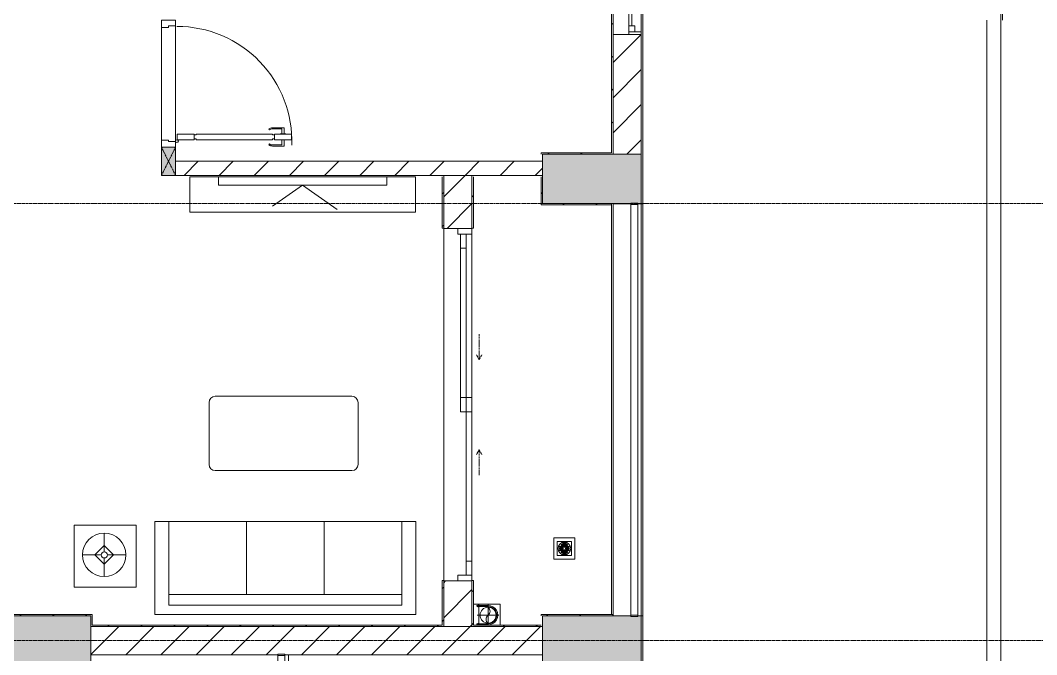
# Model space of a CAD drawing. Header units: millimetres. Extents: x 5356 to 209803, y -16346 to 109894.
# Drawn here: x 122853 to 130054, y 69837 to 74337 of the extents above; entities that cross this region are included whole.
import ezdxf

# ---------------------------------------------------------------- set-up
doc = ezdxf.new("R2010")
doc.units = ezdxf.units.MM
for name, pattern in [('Dash', [6, 3, -3]), ('Grid Line', [22.225, 12.7, -3.175, 3.175, -3.175]), ('IMPORT-CENTER _3_', [10.16, 6.35, -1.27, 1.27, -1.27])]:
    doc.linetypes.add(name, pattern=pattern)
for name, color, linetype, lineweight in [('0-1', 7, 'Continuous', 5), ('A-DETL-GENF-1', 9, 'Continuous', 9), ('A-DOOR', 31, 'Continuous', 9), ('A-DOOR-1', 9, 'Continuous', 9), ('A-DOOR-FRAM', 31, 'Continuous', 9), ('A-DOOR-HDLN', 31, 'Dash', 9), ('A-FLOR-1', 9, 'Continuous', 9), ('A-FLOR-HRAL', 11, 'Continuous', 9), ('A-FLOR-HRAL-1', 9, 'Continuous', 9), ('A-GLAZ', 151, 'Continuous', 9), ('A-WALL', 113, 'Continuous', 9), ('A-WALL-1', 253, 'Continuous', 18), ('A-WALL-2', 9, 'Continuous', 9), ('A-WALL-3', 113, 'Continuous', 18), ('A-WALL-PATT-1', 10, 'Continuous', 9), ('A-WALL-PATT-2', 9, 'Continuous', 9), ('A-WALL-PATT-3', 111, 'Continuous', 9), ('G-IMPT', 8, 'Continuous', 9), ('G-IMPT-2', 8, 'IMPORT-CENTER _3_', 9), ('I-FURN', 30, 'Continuous', 9), ('I-FURN-1', 9, 'Continuous', 9), ('I-WALL-1', 253, 'Continuous', 18), ('I-WALL-2', 9, 'Continuous', 9), ('M-EQPM', 50, 'Continuous', 9), ('S-COLS-1', 254, 'Continuous', 5), ('S-COLS-2', 253, 'Continuous', 18), ('S-COLS-3', 9, 'Continuous', 9), ('S-COLS-HDLN-1', 9, 'Dash', 9), ('S-GRID-1', 1, 'Grid Line', 9)]:
    doc.layers.add(name, color=color, linetype=linetype, lineweight=lineweight)
pattern_1 = [(45, (0, 0), (-124.4508, 124.4508), [])]
pattern_2 = [(45, (0, 0), (-116.67262, 116.67262), [])]

# ---------------------------------------------------------------- blocks, each defined once
blk = doc.blocks.new('NCV_TKTC_KET CAU_rvt-1-TKCS_MB ĐỊNH VỊ MỐC TỌA ĐỘ CÔNG TRÌNH')
at = {"layer": 'S-COLS-1'}
for points in [[(127252.4, 73036.9), (127252.4, 73386.9), (126552.4, 73386.9), (126552.4, 73036.9), (127177.6, 73036.9), (127177.6, 73040.3), (127227.6, 73040.3), (127227.6, 73036.9)], [(123352.6, 69761.9), (123352.6, 70111.9), (122052.6, 70111.9), (122052.6, 69761.9), (122768.5, 69761.9)], [(127227.6, 69761.9), (127252.6, 69761.9), (127252.6, 70111.9), (127227.6, 70111.9), (127227.6, 70106.9), (127177.6, 70106.9), (127177.6, 70111.9), (126552.6, 70111.9), (126552.6, 69761.9), (127177.6, 69761.9)]]:
    blk.add_hatch(color=256, dxfattribs=at).paths.add_polyline_path(points)
at = {"layer": 'A-FLOR-1'}
blk.add_line((127252.5, 73035.3), (127252.5, 73386.9), dxfattribs=at)
at = {"layer": 'S-COLS-2'}
for p, q in [((126552.4, 73386.9), (126552.4, 73036.9)), ((127252.4, 73386.9), (126552.4, 73386.9)), ((127252.4, 73036.9), (127252.4, 73386.9)), ((126552.4, 73036.9), (127177.6, 73036.9)), ((127227.6, 73036.9), (127252.4, 73036.9)), ((123352.6, 70111.9), (122052.6, 70111.9)), ((123352.6, 69761.9), (123352.6, 70111.9)), ((127177.6, 70111.9), (126552.6, 70111.9)), ((126552.6, 70111.9), (126552.6, 69761.9)), ((127252.6, 70111.9), (127227.6, 70111.9)), ((127252.6, 69761.9), (127252.6, 70111.9))]:
    blk.add_line(p, q, dxfattribs=at)
blk = doc.blocks.new('DOOR_CW_01 CANH MO-PANEL KINH - DIW_01-900x2200-CỬA GỖ VÂN LAMINATE-553375-TKCS_MB ĐỊNH VỊ MỐC TỌA ĐỘ CÔNG TRÌNH')
at = {"layer": 'A-DETL-GENF-1'}
for p, q in [((-397, -182), (-397, -62)), ((-397, -62), (-357, -62)), ((-357, -62), (-357, -182)), ((-357, -182), (-397, -182)), ((-397, -196), (-391, -196)), ((-397, -738), (-397, -196)), ((-391, -196), (-391, -182)), ((-391, -182), (-363, -182)), ((-363, -182), (-363, -196)), ((-357, -196), (-363, -196)), ((-357, -196), (-357, -738)), ((-433.9, -711.2), (-427.3, -715.8)), ((-320.1, -711.2), (-326.7, -715.8)), ((-442, -737), (-442, -816.5)), ((-434, -799.5), (-434, -737)), ((-397, -738), (-391, -738)), ((-357, -752), (-397, -752)), ((-397, -752), (-397, -872)), ((-391, -752), (-391, -738)), ((-363, -752), (-391, -752)), ((-357, -738), (-363, -738)), ((-363, -738), (-363, -752)), ((-357, -872), (-357, -752)), ((-320, -799.5), (-320, -737)), ((-312, -737), (-312, -816.5)), ((-399, -820.5), (-438, -820.5)), ((-399, -803.5), (-430, -803.5)), ((-399, -792.2), (-399, -831.8)), ((-397, -792.2), (-399, -792.2)), ((-399, -831.8), (-397, -831.8)), ((-397, -792.2), (-397, -831.8)), ((-357, -792.2), (-357, -831.8)), ((-357, -792.2), (-355, -792.2)), ((-355, -831.8), (-357, -831.8)), ((-355, -792.2), (-355, -831.8)), ((-355, -803.5), (-324, -803.5)), ((-355, -820.5), (-316, -820.5)), ((-397, -872), (-357, -872))]:
    blk.add_line(p, q, dxfattribs=at)
blk.add_circle((-407, -60), 10, dxfattribs=at)
for centre, radius, start, end in [((-407, -60), 814, 268, 0), ((-397, -737), 45, 145, 180), ((-397, -737), 37, 145, 180), ((-357, -737), 37, 0, 35), ((-357, -737), 45, 360, 35), ((-438, -816.5), 4, 180, 270), ((-430, -799.5), 4, 180, 270), ((-324, -799.5), 4, 270, 0), ((-316, -816.5), 4, 270, 0)]:
    blk.add_arc(centre, radius, start, end, dxfattribs=at)
at = {"layer": 'A-DOOR-1'}
for p, q in [((-450, -50), (-450, 50)), ((-450, 50), (-400, 50)), ((-400, 50), (-400, 0)), ((400, 0), (400, 50)), ((400, 50), (450, 50)), ((450, 50), (450, -50)), ((-410, -50), (-450, -50)), ((-410, 0), (-410, -50)), ((-400, 0), (-410, 0)), ((-407, -50), (-382, -50)), ((410, 0), (400, 0)), ((410, -50), (410, 0)), ((450, -50), (410, -50))]:
    blk.add_line(p, q, dxfattribs=at)
blk = doc.blocks.new('G1_SOF - BO TRU - 100x200-V127-TKCS_MB ĐỊNH VỊ MỐC TỌA ĐỘ CÔNG TRÌNH')
at = {"layer": 'S-COLS-3'}
blk.add_hatch(color=256, dxfattribs=at).paths.add_polyline_path([(50, 100), (-50, 100), (-50, -100), (50, -100)])
at = {"layer": 'S-COLS-2'}
for p, q in [((-50, 100), (50, 100)), ((-50, -100), (-50, 100)), ((50, 100), (50, -100))]:
    blk.add_line(p, q, dxfattribs=at)
at = {"layer": 'S-COLS-HDLN-1'}
for p, q in [((50, -100), (-50, 100)), ((-50, -100), (50, 100))]:
    blk.add_line(p, q, dxfattribs=at)
blk = doc.blocks.new('LOBBY_SOFA_1 - LOBBY_SOFA_1-V129-TKCS_MB ĐỊNH VỊ MỐC TỌA ĐỘ CÔNG TRÌNH')
at = {"layer": 'I-FURN'}
for p, q in [((-2128.3, 1548.5), (-1160.3, 1548.5)), ((-2172.3, 1064.5), (-2172.3, 1504.5)), ((-1116.3, 1504.5), (-1116.3, 1064.5)), ((-1160.3, 1020.5), (-2128.3, 1020.5)), ((-2556, 660), (-708, 660)), ((-2556, 0), (-2556, 660)), ((-2457, 66), (-2457, 660)), ((-1907, 143), (-1907, 660)), ((-1357, 143), (-1357, 660)), ((-807, 660), (-807, 66)), ((-708, 660), (-708, 0)), ((-2688.2, 633.5), (-3128.2, 633.5)), ((-3128.2, 633.5), (-3128.2, 193.5)), ((-2915.4, 445), (-2915.4, 577)), ((-2688.2, 193.5), (-2688.2, 633.5)), ((-2981.4, 423), (-2915.4, 489)), ((-2915.4, 489), (-2849.4, 423)), ((-2937.4, 423), (-3069.4, 423)), ((-2915.4, 357), (-2981.4, 423)), ((-2849.4, 423), (-2915.4, 357)), ((-2915.4, 269), (-2915.4, 401)), ((-2893.4, 423), (-2761.4, 423)), ((-3128.2, 193.5), (-2688.2, 193.5)), ((-807, 143), (-2457, 143)), ((-708, 0), (-2556, 0)), ((-807, 66), (-2457, 66))]:
    blk.add_line(p, q, dxfattribs=at)
for radius in [154, 22]:
    blk.add_circle((-2915.4, 423), radius, dxfattribs=at)
for centre, start, end in [((-2128.3, 1504.5), 90, 180), ((-1160.3, 1504.5), 0, 90), ((-2128.3, 1064.5), 180, 270), ((-1160.3, 1064.5), 270, 0)]:
    blk.add_arc(centre, 44, start, end, dxfattribs=at)
at = {"layer": 'I-FURN-1'}
for p, q in [((-2128.3, 1548.5), (-1160.3, 1548.5)), ((-2172.3, 1064.5), (-2172.3, 1504.5)), ((-1116.3, 1504.5), (-1116.3, 1064.5)), ((-1160.3, 1020.5), (-2128.3, 1020.5)), ((-2556, 660), (-708, 660)), ((-2556, 0), (-2556, 660)), ((-708, 660), (-708, 0)), ((-3128.2, 633.5), (-2688.2, 633.5)), ((-3128.2, 193.5), (-3128.2, 633.5)), ((-2688.2, 633.5), (-2688.2, 193.5)), ((-2688.2, 193.5), (-3128.2, 193.5)), ((-708, 0), (-2556, 0))]:
    blk.add_line(p, q, dxfattribs=at)
for centre, start, end in [((-2128.3, 1504.5), 90, 180), ((-1160.3, 1504.5), 0, 90), ((-2128.3, 1064.5), 180, 270), ((-1160.3, 1064.5), 270, 0)]:
    blk.add_arc(centre, 44, start, end, dxfattribs=at)
blk = doc.blocks.new('RES_BAN AN - RES_BAN AN-V99-TKCS_MB ĐỊNH VỊ MỐC TỌA ĐỘ CÔNG TRÌNH')
at = {"layer": 'I-FURN-1'}
for p, q in [((0, 250), (1600, 250)), ((0, 0), (0, 250)), ((1600, 250), (1600, 0)), ((1600, 0), (0, 0))]:
    blk.add_line(p, q, dxfattribs=at)
blk = doc.blocks.new('KE TIVI-2 - KE TIVI-2-V100-TKCS_MB ĐỊNH VỊ MỐC TỌA ĐỘ CÔNG TRÌNH')
at = {"layer": 'I-FURN-1'}
for p, q in [((0, 60), (-245.7, 232.1)), ((213, 209.1), (0, 60)), ((-595.6, 60), (595.6, 60)), ((-595.6, 0), (-595.6, 60)), ((595.6, 0), (-595.6, 0)), ((595.6, 60), (595.6, 0))]:
    blk.add_line(p, q, dxfattribs=at)
blk = doc.blocks.new('Railing - 50 x 10mm-457210-TKCS_MB ĐỊNH VỊ MỐC TỌA ĐỘ CÔNG TRÌNH')
at = {"layer": 'A-FLOR-HRAL-1'}
for p, q in [((25, 5), (-25, 5)), ((-25, 5), (-25, -5)), ((25, -5), (25, 5)), ((-25, -5), (25, -5))]:
    blk.add_line(p, q, dxfattribs=at)
blk = doc.blocks.new('Railing - Railing-1032603-TKCS_MB ĐỊNH VỊ MỐC TỌA ĐỘ CÔNG TRÌNH')
at = {"layer": 'A-FLOR-HRAL-1'}
for p, q in [((101769.1, 60569.6), (101769.1, 58880.8)), ((101819.1, 58880.8), (101819.1, 60569.6))]:
    blk.add_line(p, q, dxfattribs=at)
at = {"extrusion": (0, 0, -1), "zscale": -1}
for p in [(-101794.1, 60574.6), (-101794.1, 58875.8)]:
    blk.add_blockref('Railing - 50 x 10mm-457210-TKCS_MB ĐỊNH VỊ MỐC TỌA ĐỘ CÔNG TRÌNH', p, dxfattribs=at)
blk = doc.blocks.new('NCV_TKTC_TANG 1_rvt-1-TKCS_MB ĐỊNH VỊ MỐC TỌA ĐỘ CÔNG TRÌNH')
at = {"layer": 'A-WALL-PATT-1'}
h = blk.add_hatch(dxfattribs=at)
h.set_pattern_fill('FP_2', color=256, style=0, pattern_type=2)
h.set_pattern_definition(pattern_1)
h.paths.add_polyline_path([(126399.8, 73236.9), (126552.6, 73236.9), (126552.6, 73336.9), (123952.6, 73336.9), (123952.6, 73236.9), (123978.9, 73236.9)])
at = {"layer": 'A-WALL-PATT-2'}
h = blk.add_hatch(dxfattribs=at)
h.set_pattern_fill('FP_3', color=256, style=0, pattern_type=2)
h.set_pattern_definition(pattern_2)
h.paths.add_polyline_path([(127052.6, 73386.9), (127052.6, 76426.9), (127042.6, 76426.9), (127042.6, 73386.9)])
h = blk.add_hatch(dxfattribs=at)
h.set_pattern_fill('FP_3', color=256, style=0, pattern_type=2)
h.set_pattern_definition(pattern_2)
h.paths.add_polyline_path([(126552.6, 73386.9), (127042.6, 73386.9), (127042.6, 73396.9), (126542.6, 73396.9), (126542.6, 73386.9)])
h = blk.add_hatch(dxfattribs=at)
h.set_pattern_fill('FP_3', color=256, style=0, pattern_type=2)
h.set_pattern_definition(pattern_2)
h.paths.add_polyline_path([(125842.6, 70046.9), (125852.6, 70046.9), (125852.6, 70362.4), (125842.6, 70362.4)])
h.paths.add_polyline_path([(125852.6, 72862.4), (125852.6, 73226.9), (125842.6, 73226.9), (125842.6, 72862.4)])
h = blk.add_hatch(dxfattribs=at)
h.set_pattern_fill('FP_3', color=256, style=0, pattern_type=2)
h.set_pattern_definition(pattern_2)
h.paths.add_polyline_path([(126052.6, 70036.9), (126062.6, 70036.9), (126062.6, 70362.4), (126052.6, 70360.3)])
h.paths.add_polyline_path([(126062.6, 72862.4), (126062.6, 73226.9), (126052.6, 73226.9), (126052.6, 72862.4)])
h = blk.add_hatch(dxfattribs=at)
h.set_pattern_fill('FP_3', color=256, style=0, pattern_type=2)
h.set_pattern_definition(pattern_2)
h.paths.add_polyline_path([(126552.6, 73026.9), (126552.6, 73226.9), (126542.6, 73226.9), (126542.6, 73026.9)])
h = blk.add_hatch(dxfattribs=at)
h.set_pattern_fill('FP_3', color=256, style=0, pattern_type=2)
h.set_pattern_definition(pattern_2)
h.paths.add_polyline_path([(126552.6, 73026.9), (127042.6, 73026.9), (127042.6, 73036.9), (126552.6, 73036.9)])
h = blk.add_hatch(dxfattribs=at)
h.set_pattern_fill('FP_3', color=256, style=0, pattern_type=2)
h.set_pattern_definition(pattern_2)
h.paths.add_polyline_path([(122768.5, 70111.9), (123352.4, 70111.9), (123352.4, 70121.9), (122042.4, 70121.9), (122042.4, 70111.9), (122163.2, 70111.9)])
h = blk.add_hatch(dxfattribs=at)
h.set_pattern_fill('FP_3', color=256, style=0, pattern_type=2)
h.set_pattern_definition(pattern_2)
h.paths.add_polyline_path([(126552.6, 70111.9), (127052.6, 70111.9), (127052.6, 70121.9), (126542.6, 70121.9), (126542.6, 70111.9)])
h = blk.add_hatch(dxfattribs=at)
h.set_pattern_fill('FP_3', color=256, style=0, pattern_type=2)
h.set_pattern_definition(pattern_2)
h.paths.add_polyline_path([(123352.4, 70036.9), (125852.6, 70036.9), (125852.6, 70046.9), (123352.4, 70046.9)])
h = blk.add_hatch(dxfattribs=at)
h.set_pattern_fill('FP_3', color=256, style=0, pattern_type=2)
h.set_pattern_definition(pattern_2)
h.paths.add_polyline_path([(126552.6, 70036.9), (126552.6, 70046.9), (126062.6, 70046.9), (126062.6, 70036.9), (126399.8, 70036.9)])
at = {"layer": 'A-FLOR-1'}
for p, q in [((123852.6, 73486.9), (123852.6, 74286.9)), ((123952.6, 74296.9), (123952.6, 73476.9)), ((125852.6, 70362.4), (125852.6, 72860.3)), ((125852.6, 72860.3), (125852.6, 70362.4)), ((126052.6, 71660.3), (126052.6, 72820.3))]:
    blk.add_line(p, q, dxfattribs=at)
at = {"layer": 'A-WALL-1'}
for p, q in [((126552.6, 73336.9), (123952.6, 73336.9)), ((126552.6, 73236.9), (126552.6, 73336.9)), ((123952.6, 73236.9), (126552.6, 73236.9))]:
    blk.add_line(p, q, dxfattribs=at)
at = {"layer": 'A-WALL-2'}
for p, q in [((123852.6, 73486.9), (123852.6, 74286.9)), ((123952.6, 74296.9), (123952.6, 73476.9)), ((124752.6, 69836.9), (124752.6, 68136.9))]:
    blk.add_line(p, q, dxfattribs=at)
at = {"layer": 'I-WALL-1'}
for p, q in [((127042.6, 76426.9), (127042.6, 73396.9)), ((127052.6, 73386.9), (127052.6, 74235.3)), ((127042.6, 73396.9), (126542.6, 73396.9)), ((126542.6, 73396.9), (126542.6, 73386.9)), ((126552.6, 73386.9), (127042.6, 73386.9)), ((127042.6, 73386.9), (127052.6, 73386.9)), ((125842.6, 73226.9), (125842.6, 72862.4)), ((125852.6, 72862.4), (125852.6, 73226.9)), ((126052.6, 73226.9), (126052.6, 72862.4)), ((126062.6, 72862.4), (126062.6, 73226.9)), ((126542.6, 73226.9), (126542.6, 73026.9)), ((126552.6, 73036.9), (126552.6, 73226.9)), ((126542.6, 73026.9), (126552.6, 73026.9)), ((127042.6, 73036.9), (126552.6, 73036.9)), ((126552.6, 73026.9), (127042.6, 73026.9)), ((127042.6, 73026.9), (127042.6, 73036.9)), ((125842.6, 72862.4), (125852.6, 72862.4)), ((126052.6, 72862.4), (126062.6, 72862.4)), ((125842.6, 70362.4), (125842.6, 70046.9)), ((125852.6, 70362.4), (125842.6, 70362.4)), ((125852.6, 70046.9), (125852.6, 70362.4)), ((126062.6, 70362.4), (126052.6, 70362.4)), ((126062.6, 70046.9), (126062.6, 70362.4)), ((126052.6, 70360.3), (126052.6, 70036.9)), ((123352.4, 70121.9), (122042.4, 70121.9)), ((122052.4, 70111.9), (123352.4, 70111.9)), ((123362.4, 70121.9), (123352.4, 70121.9)), ((123352.4, 70111.9), (123352.4, 70046.9)), ((123362.4, 70046.9), (123362.4, 70121.9)), ((127052.6, 70121.9), (126542.6, 70121.9)), ((126542.6, 70121.9), (126542.6, 70111.9)), ((126552.6, 70111.9), (127052.6, 70111.9)), ((127052.6, 70111.9), (127052.6, 70121.9)), ((123352.4, 70046.9), (123352.4, 70036.9)), ((123352.4, 70036.9), (125852.6, 70036.9)), ((125842.6, 70046.9), (123362.4, 70046.9)), ((125852.6, 70036.9), (125852.6, 70046.9)), ((126052.6, 70036.9), (126062.6, 70036.9)), ((126542.6, 70046.9), (126062.6, 70046.9)), ((126062.6, 70036.9), (126552.6, 70036.9)), ((126552.6, 70036.9), (126552.6, 70046.9))]:
    blk.add_line(p, q, dxfattribs=at)
at = {"layer": 'I-WALL-2'}
blk.add_line((127042.6, 70121.9), (127042.6, 73026.9), dxfattribs=at)
at = {"layer": 'A-DOOR-1', "rotation": 90.0000000000008}
blk.add_blockref('DOOR_CW_01 CANH MO-PANEL KINH - DIW_01-900x2200-CỬA GỖ VÂN LAMINATE-553375-TKCS_MB ĐỊNH VỊ MỐC TỌA ĐỘ CÔNG TRÌNH', (123902.6, 73886.9), dxfattribs=at)
at = {"layer": 'A-FLOR-HRAL-1'}
blk.add_blockref('Railing - Railing-1032603-TKCS_MB ĐỊNH VỊ MỐC TỌA ĐỘ CÔNG TRÌNH', (22908.5, 9260.7), dxfattribs=at)
at = {"layer": 'I-FURN-1', "rotation": 180}
for name, p in [('RES_BAN AN - RES_BAN AN-V99-TKCS_MB ĐỊNH VỊ MỐC TỌA ĐỘ CÔNG TRÌNH', (125652.9, 73226.9)), ('KE TIVI-2 - KE TIVI-2-V100-TKCS_MB ĐỊNH VỊ MỐC TỌA ĐỘ CÔNG TRÌNH', (124852.9, 73226.9))]:
    blk.add_blockref(name, p, dxfattribs=at)
at = {"layer": 'I-FURN-1'}
blk.add_blockref('LOBBY_SOFA_1 - LOBBY_SOFA_1-V129-TKCS_MB ĐỊNH VỊ MỐC TỌA ĐỘ CÔNG TRÌNH', (126362.6, 70121.9), dxfattribs=at)
at = {"layer": 'S-COLS-3', "rotation": 180}
blk.add_blockref('G1_SOF - BO TRU - 100x200-V127-TKCS_MB ĐỊNH VỊ MỐC TỌA ĐỘ CÔNG TRÌNH', (123902.6, 73336.9), dxfattribs=at)
blk = doc.blocks.new('1_FAMILY RVT - W01-WxH 1400x1400xmm-389822-TKCS_MB ĐỊNH VỊ MỐC TỌA ĐỘ CÔNG TRÌNH')
at = {"layer": 'A-GLAZ'}
for p, q in [((248.4, 172.39), (299.2, 197.79)), ((248.4, 172.39), (299.2, 146.99)), ((248.4, 172.39), (451.6, 172.39)), ((-700, 96.19), (-700, -103.81)), ((700, 96.19), (-700, 96.19)), ((-700, 96.19), (-636.5, 96.19)), ((-680.95, 96.19), (-680.95, 7.29)), ((-636.5, 96.19), (-22.225, 96.19)), ((-636.5, 96.19), (-636.5, 51.74)), ((-636.5, 73.965), (-22.225, 73.965)), ((-22.225, 7.29), (-22.225, 96.19)), ((-22.225, 96.19), (22.225, 96.19)), ((22.225, 96.19), (680.95, 96.19)), ((22.225, 96.19), (22.225, 7.29)), ((680.95, 96.19), (700, 96.19)), ((680.95, 96.19), (680.95, 7.29)), ((700, -103.81), (700, 96.19)), ((-700, 7.29), (-680.95, 7.29)), ((-636.5, 51.74), (-680.95, 51.74)), ((-680.95, 7.29), (-22.225, 7.29)), ((22.225, 51.74), (-22.225, 51.74)), ((-22.225, 7.29), (22.225, 7.29)), ((22.225, 29.515), (636.5, 29.515)), ((22.225, 7.29), (636.5, 7.29)), ((636.5, 51.74), (636.5, 7.29)), ((680.95, 51.74), (636.5, 51.74)), ((636.5, 7.29), (700, 7.29)), ((-700, -103.81), (700, -103.81))]:
    blk.add_line(p, q, dxfattribs=at)
blk = doc.blocks.new('TKTC_XREF_251221_MB TANG 1 - TKTC_XREF_260130_MB TANG 1_dwg_CUM U_DN100-V197-TKCS_MB ĐỊNH VỊ MỐC TỌA ĐỘ CÔNG TRÌNH')
at = {"layer": 'G-IMPT'}
blk.add_hatch(color=256, dxfattribs=at).paths.add_polyline_path([(0, 61), (15.8, 58.9), (30.5, 52.8), (43.1, 43.1), (52.8, 30.5), (58.9, 15.8), (61, 0), (58.9, -15.8), (52.8, -30.5), (43.1, -43.1), (30.5, -52.8), (15.8, -58.9), (0, -61), (0, -57), (14.8, -55.1), (28.5, -49.4), (40.3, -40.3), (49.4, -28.5), (55.1, -14.8), (57, 0), (55.1, 14.8), (49.4, 28.5), (40.3, 40.3), (28.5, 49.4), (14.8, 55.1), (0, 57)])
for p, q in [((-79.1, 66.6), (-79.1, 63.4)), ((-76.6, 66.6), (-76.6, 63.4)), ((-74.6, 66.6), (-74.6, 63.4)), ((-72.7, 69.3), (-72.7, 60.7)), ((-66.9, 67.9), (-71.7, 67.9)), ((-66.9, 62.1), (-71.7, 62.1)), ((-65, 69), (0, 69)), ((-79.1, -63.4), (-79.1, -66.6)), ((-76.6, -63.4), (-76.6, -66.6)), ((-74.6, -63.4), (-74.6, -66.6)), ((-72.7, -60.7), (-72.7, -69.3)), ((-66.9, -62.1), (-71.7, -62.1)), ((-66.9, -67.9), (-71.7, -67.9)), ((-65, -69), (0, -69))]:
    blk.add_line(p, q, dxfattribs=at)
at = {"layer": 'G-IMPT', "flags": 128}
for points in [[(-72.7, 67.6), (-78.1, 67.6), (-78.1, 62.4), (-72.7, 62.4)], [(-71.7, 59.2), (-66.9, 59.2), (-66.9, 70.8), (-71.7, 70.8)], [(-65, 70.9), (-65, 57.3), (-66.9, 57.3), (-66.9, 59.2)], [(-65, 61), (0, 61), (0, 57)], [(-72.7, -62.4), (-78.1, -62.4), (-78.1, -67.6), (-72.7, -67.6)], [(-71.7, -70.8), (-66.9, -70.8), (-66.9, -59.2), (-71.7, -59.2)], [(-66.9, -59.2), (-66.9, -57.3), (-65, -57.3), (-65, -72.7), (-66.9, -72.7), (-66.9, -70.8)], [(-65, -61), (0, -61), (0, -57)]]:
    blk.add_lwpolyline(points, dxfattribs=at)
at = {"layer": 'G-IMPT'}
for centre, radius, start, end in [((-78.1, 66.6), 0.96, 90, 180), ((-78.1, 63.4), 0.96, 180, 270), ((-71.1, 69.3), 1.56, 112.61986, 247.38014), ((-67.9, 65), 4.8, 143.1301, 216.8699), ((-71.1, 60.7), 1.56, 112.61986, 247.38014), ((0, 0), 69, 270, 90), ((0, 0), 61, 270, 90), ((0, 0), 57, 270, 90), ((-78.1, -63.4), 0.96, 90, 180), ((-78.1, -66.6), 0.96, 180, 270), ((-71.1, -60.7), 1.56, 112.61986, 247.38014), ((-67.9, -65), 4.8, 143.1301, 216.8699), ((-71.1, -69.3), 1.56, 112.61986, 247.38014)]:
    blk.add_arc(centre, radius, start, end, dxfattribs=at)
blk = doc.blocks.new('TKTC_XREF_251221_MB TANG 1 - TKTC_XREF_260130_MB TANG 1_dwg_$cc-4202121-TKCS_MB ĐỊNH VỊ MỐC TỌA ĐỘ CÔNG TRÌNH')
at = {"layer": 'G-IMPT'}
blk.add_circle((0, 0), 0.5, dxfattribs=at)
for centre, radius, start, end in [((0, 0), 0.5, 90, 270), ((0.188, 0.25), 0.313, 126.8699, 233.1301), ((-0.188, -0.25), 0.313, 306.8699, 53.1301)]:
    blk.add_arc(centre, radius, start, end, dxfattribs=at)
at = {"layer": 'G-IMPT-2'}
for p, q in [((0, -0.614), (0, 0.673)), ((-0.673, 0), (0.673, 0))]:
    blk.add_line(p, q, dxfattribs=at)
blk = doc.blocks.new('TKTC_XREF_251221_MB TANG 1 - TKTC_XREF_260130_MB TANG 1_dwg_THU NUOC - THU NUOC-444531-TKCS_MB TẦNG 1-4202124-TKCS_MB ĐỊNH VỊ MỐC TỌA ĐỘ CÔNG TRÌNH')
at = {"layer": 'M-EQPM'}
for p, q in [((-23.3, 10.8), (40.9, 10.8)), ((40.9, 4.8), (-23.3, 4.8)), ((-11, 23.3), (28.5, 23.3)), ((28.5, 17.3), (-11, 17.3)), ((-1.1, 35.6), (18.5, 35.6)), ((18.5, 29.6), (-1.1, 29.6)), ((-23.3, -13.6), (40.9, -13.6)), ((40.9, -19.6), (-23.3, -19.6)), ((-11, -26.1), (28.5, -26.1)), ((28.5, -32.1), (-11, -32.1)), ((-1.1, -38.5), (18.5, -38.5)), ((18.5, -44.5), (-1.1, -44.5))]:
    blk.add_line(p, q, dxfattribs=at)
at = {"layer": 'M-EQPM', "flags": 128}
for points in [[(83.7, -79.4), (83.7, 70.6), (-66.3, 70.6), (-66.3, -79.4)], [(58.7, -54.4), (58.7, 45.6), (-41.3, 45.6), (-41.3, -54.4)]]:
    blk.add_lwpolyline(points, close=True, dxfattribs=at)
for points in [[(-23.3, -1.2), (0.7, -1.2), (0.7, -7.2), (-23.3, -7.2)], [(40.9, -7.2), (16.7, -7.2), (16.7, -1.2), (40.9, -1.2)]]:
    blk.add_lwpolyline(points, dxfattribs=at)
at = {"layer": 'M-EQPM'}
for centre, radius, start, end in [((8.7, -4.4), 45, 360, 180), ((8.7, -4.4), 45, 360, 180), ((-23.3, 7.8), 3, 90, 270), ((-11, 20.3), 3, 90, 270), ((-1.1, 32.6), 3, 90, 270), ((18.5, 32.6), 3, 270, 90), ((28.5, 20.3), 3, 270, 90), ((40.9, 7.8), 3, 270, 90), ((8.7, -4.4), 45, 180, 360), ((8.7, -4.4), 45, 180, 360), ((-23.3, -4.2), 3, 90, 270), ((-23.3, -16.6), 3, 90, 270), ((-11, -29.1), 3, 90, 270), ((-1.1, -41.5), 3, 90, 270), ((18.5, -41.5), 3, 270, 90), ((28.5, -29.1), 3, 270, 90), ((40.9, -4.2), 3, 270, 90), ((40.9, -16.6), 3, 270, 90)]:
    blk.add_arc(centre, radius, start, end, dxfattribs=at)
blk = doc.blocks.new('TKTC_XREF_251221_MB TANG 1 - TKTC_XREF_260130_MB TANG 1_dwg-4202109-TKCS_MB ĐỊNH VỊ MỐC TỌA ĐỘ CÔNG TRÌNH')
at = {"layer": 'G-IMPT', "flags": 128}
for points in [[(-77089.1, -331151), (-77049.3, -331151.2), (-77049.3, -331299.7)], [(-76899.5, -331299.7), (-76899.5, -331151.1), (-77049.2, -331151.1), (-77049.2, -331299.7)]]:
    blk.add_lwpolyline(points, dxfattribs=at)
at = {"extrusion": (0, 0, -1), "zscale": -1}
blk.add_blockref('TKTC_XREF_251221_MB TANG 1 - TKTC_XREF_260130_MB TANG 1_dwg_THU NUOC - THU NUOC-444531-TKCS_MB TẦNG 1-4202124-TKCS_MB ĐỊNH VỊ MỐC TỌA ĐỘ CÔNG TRÌNH', (76435.4, -330752), dxfattribs=at)
at = {"extrusion": (0, 0, -1)}
for name, p, xscale, yscale, zscale, rotation in [('TKTC_XREF_251221_MB TANG 1 - TKTC_XREF_260130_MB TANG 1_dwg_CUM U_DN100-V197-TKCS_MB ĐỊNH VỊ MỐC TỌA ĐỘ CÔNG TRÌNH', (76984.3, -331229), 0.9975000000000006, 0.9975000000000006, -0.9975000000000006, 180.000991338195), ('TKTC_XREF_251221_MB TANG 1 - TKTC_XREF_260130_MB TANG 1_dwg_$cc-4202121-TKCS_MB ĐỊNH VỊ MỐC TỌA ĐỘ CÔNG TRÌNH', (76984.3, -331229.9), 113.7150000000073, 113.7150000000073, -113.7150000000073, 359.9990086636432)]:
    blk.add_blockref(name, p, dxfattribs=dict(at, xscale=xscale, yscale=yscale, zscale=zscale, rotation=rotation))
blk = doc.blocks.new('TKTC_XREF_251221_MB TANG 1 - TKTC_XREF_251221_MB TANG 1-2038492-TKCS_MB ĐỊNH VỊ MỐC TỌA ĐỘ CÔNG TRÌNH')
blk.add_blockref('TKTC_XREF_251221_MB TANG 1 - TKTC_XREF_260130_MB TANG 1_dwg-4202109-TKCS_MB ĐỊNH VỊ MỐC TỌA ĐỘ CÔNG TRÌNH', (169499.1, 384109.7))
blk = doc.blocks.new('Railing - 50 x 10mm-1251311-TKCS_MB ĐỊNH VỊ MỐC TỌA ĐỘ CÔNG TRÌNH')
at = {"layer": 'A-FLOR-HRAL'}
for p, q in [((25, 5), (-25, 5)), ((-25, 5), (-25, -5)), ((25, -5), (25, 5)), ((-25, -5), (25, -5))]:
    blk.add_line(p, q, dxfattribs=at)
blk = doc.blocks.new('Railing - Railing-3224903-TKCS_MB ĐỊNH VỊ MỐC TỌA ĐỘ CÔNG TRÌNH')
at = {"layer": 'A-FLOR-HRAL'}
for p, q in [((127177.6, 73030.3), (127177.6, 70116.9)), ((127227.6, 70116.9), (127227.6, 73030.3))]:
    blk.add_line(p, q, dxfattribs=at)
at = {"extrusion": (0, 0, -1), "zscale": -1}
for p in [(-127202.6, 73035.3), (-127202.6, 70111.9)]:
    blk.add_blockref('Railing - 50 x 10mm-1251311-TKCS_MB ĐỊNH VỊ MỐC TỌA ĐỘ CÔNG TRÌNH', p, dxfattribs=at)
blk = doc.blocks.new('DEG_02-DEG_03 - DEG_02-2500x2400mm-CỬA ĐI 02 CÁNH TRƯỢT-841416-TKCS_MB ĐỊNH VỊ MỐC TỌA ĐỘ CÔNG TRÌNH')
at = {"layer": 'A-DOOR'}
for p, q in [((-1210, -100), (-1210, -60)), ((-1210, -60), (-1110, -60)), ((-1110, -60), (-1110, -100)), ((-50, -60), (-1110, -60)), ((-50, -60), (-50, -20)), ((-50, -20), (50, -20)), ((50, -60), (-50, -60)), ((-50, -100), (-50, -60)), ((-50, -60), (50, -60)), ((50, -20), (50, -60)), ((1110, -20), (50, -20)), ((50, -60), (1110, -60)), ((50, -60), (50, -100)), ((1110, -60), (1110, -20)), ((1110, -20), (1210, -20)), ((1210, -60), (1110, -60)), ((1210, -20), (1210, -60)), ((-1110, -100), (-1210, -100)), ((-1110, -100), (-50, -100)), ((50, -100), (-50, -100))]:
    blk.add_line(p, q, dxfattribs=at)
at = {"layer": 'A-DOOR-FRAM'}
for p, q in [((-1250, 0), (-1210, 0)), ((-1250, -100), (-1250, 0)), ((-1210, 0), (-1210, -100)), ((1210, -100), (1210, 0)), ((1210, 0), (1250, 0)), ((1250, 0), (1250, -100)), ((-1210, -100), (-1250, -100)), ((1250, -100), (1210, -100))]:
    blk.add_line(p, q, dxfattribs=at)
at = {"layer": 'A-DOOR-HDLN'}
for p, q in [((-320.4, -151.1), (-355, -131.1)), ((320.4, -151.1), (355, -131.1)), ((-500.4, -151.1), (-320.4, -151.1)), ((-320.4, -151.1), (-355, -171.1)), ((320.4, -151.1), (355, -171.1)), ((500.4, -151.1), (320.4, -151.1))]:
    blk.add_line(p, q, dxfattribs=at)

msp = doc.modelspace()

# ---------------------------------------------------------------- hatches: boundary and pattern name
at = {"layer": 'A-WALL-PATT-3'}
h = msp.add_hatch(dxfattribs=at)
h.set_pattern_fill('FP_1', color=256, style=0, pattern_type=2)
h.set_pattern_definition(pattern_1)
h.paths.add_polyline_path([(127252.6, 73386.9), (127252.6, 74235.3), (127052.6, 74235.3), (127052.6, 73386.9)])
h.paths.add_polyline_path([(127252.6, 75635.3), (127252.6, 76336.9), (127052.6, 76336.9), (127052.6, 75635.3)])
h = msp.add_hatch(dxfattribs=at)
h.set_pattern_fill('FP_1', color=256, style=0, pattern_type=2)
h.set_pattern_definition(pattern_1)
h.paths.add_polyline_path([(125952.6, 70036.9), (126052.6, 70036.9), (126052.6, 70360.3), (125852.6, 70360.3), (125852.6, 70036.9)])
h.paths.add_polyline_path([(125952.6, 72860.3), (126052.6, 72860.3), (126052.6, 73236.9), (125852.6, 73236.9), (125852.6, 72860.3)])
h = msp.add_hatch(dxfattribs=at)
h.set_pattern_fill('FP_1', color=256, style=0, pattern_type=2)
h.set_pattern_definition(pattern_1)
h.paths.add_polyline_path([(126552.6, 69836.9), (126552.6, 70036.9), (123352.6, 70036.9), (123352.6, 69836.9), (124677.6, 69836.9), (124677.6, 69840.3), (124727.6, 69840.3), (124727.6, 69836.9), (126399.8, 69836.9)])

# ---------------------------------------------------------------- linework, layer by layer
at = {"layer": 'A-WALL'}
for p, q in [((129701.6, 62086.3), (129701.6, 74336.9)), ((129801.6, 74336.9), (129801.6, 62086.3)), ((127252.6, 73386.9), (127252.6, 74235.3)), ((127052.6, 70121.9), (127052.6, 73035.3)), ((127052.6, 73035.3), (127177.6, 73035.3)), ((127227.6, 73035.3), (127252.6, 73035.3)), ((127252.6, 70111.9), (127252.6, 73035.7)), ((127262.6, 73035.7), (127262.6, 70111.9)), ((125852.6, 70362.4), (125852.6, 72860.3)), ((126052.6, 72820.3), (126052.6, 71660.3))]:
    msp.add_line(p, q, dxfattribs=at)
for radius in [5010, 5000]:
    msp.add_arc((124801.6, 74336.9), radius, 0, 90, dxfattribs=at)
at = {"layer": 'A-WALL-3'}
for p, q in [((127262.6, 73035.7), (127262.6, 76546.9)), ((127052.6, 74235.3), (127052.6, 73386.9)), ((127052.6, 73386.9), (127252.6, 73386.9)), ((127252.6, 73386.9), (127252.6, 73035.7)), ((126052.6, 73236.9), (125852.6, 73236.9)), ((125852.6, 73236.9), (125852.6, 72860.3)), ((126052.6, 72860.3), (126052.6, 73236.9)), ((127252.6, 73035.7), (127262.6, 73035.7)), ((125852.6, 72860.3), (125952.6, 72860.3)), ((125952.6, 70360.3), (125852.6, 70360.3)), ((125852.6, 70360.3), (125852.6, 70036.9)), ((126052.6, 70036.9), (126052.6, 70360.3)), ((127262.6, 70111.9), (127252.6, 70111.9)), ((127252.6, 70111.9), (127252.6, 69762.3)), ((127262.6, 69762.3), (127262.6, 70111.9)), ((126552.6, 70036.9), (123352.6, 70036.9)), ((123352.6, 70036.9), (123352.6, 69836.9)), ((125852.6, 70036.9), (126052.6, 70036.9)), ((126552.6, 69836.9), (126552.6, 70036.9)), ((123352.6, 69836.9), (124677.6, 69836.9)), ((124727.6, 69836.9), (126552.6, 69836.9))]:
    msp.add_line(p, q, dxfattribs=at)
at = {"layer": 'S-GRID-1'}
for p, q in [((127252.6, 20960.6), (127252.6, 80482.7)), ((131551.8, 73036.9), (29351.8, 73036.9)), ((131551.8, 69936.9), (29351.8, 69936.9))]:
    msp.add_line(p, q, dxfattribs=at)

# ---------------------------------------------------------------- block references
at = {"layer": '0-1'}
for name in ['NCV_TKTC_KET CAU_rvt-1-TKCS_MB ĐỊNH VỊ MỐC TỌA ĐỘ CÔNG TRÌNH', 'NCV_TKTC_TANG 1_rvt-1-TKCS_MB ĐỊNH VỊ MỐC TỌA ĐỘ CÔNG TRÌNH']:
    msp.add_blockref(name, (0, 0), dxfattribs=at)
at = {"layer": 'A-DOOR', "rotation": 90.00000000000011}
msp.add_blockref('DEG_02-DEG_03 - DEG_02-2500x2400mm-CỬA ĐI 02 CÁNH TRƯỢT-841416-TKCS_MB ĐỊNH VỊ MỐC TỌA ĐỘ CÔNG TRÌNH', (125952.6, 71610.3), dxfattribs=at)
at = {"layer": 'A-FLOR-HRAL'}
msp.add_blockref('Railing - Railing-3224903-TKCS_MB ĐỊNH VỊ MỐC TỌA ĐỘ CÔNG TRÌNH', (0, 0), dxfattribs=at)
at = {"layer": 'A-GLAZ', "rotation": 270}
msp.add_blockref('1_FAMILY RVT - W01-WxH 1400x1400xmm-389822-TKCS_MB ĐỊNH VỊ MỐC TỌA ĐỘ CÔNG TRÌNH', (127156.4, 74935.3), dxfattribs=at)
at = {"layer": 'M-EQPM'}
msp.add_blockref('TKTC_XREF_251221_MB TANG 1 - TKTC_XREF_251221_MB TANG 1-2038492-TKCS_MB ĐỊNH VỊ MỐC TỌA ĐỘ CÔNG TRÌNH', (33652.6, 17236.9), dxfattribs=at)

doc.saveas('drawing.dxf')
